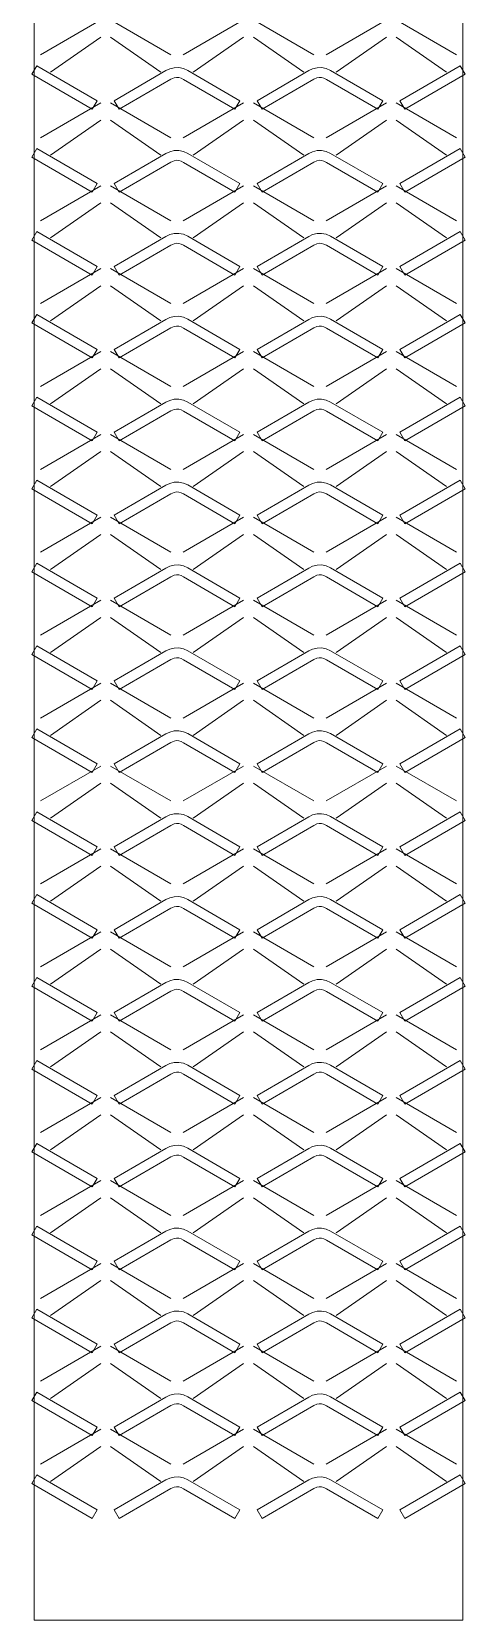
# Model space of a CAD drawing. Header units: metres. Extents: x 0 to 22, y 0 to 162.
# Drawn here: x -0.1 to 21.7, y 0 to 79.8 of the extents above; entities that cross this region are included whole.
import ezdxf

# ---------------------------------------------------------------- set-up
doc = ezdxf.new("R2010")
doc.units = ezdxf.units.M
doc.layers.add('TOP', color=1, linetype='Continuous', lineweight=0)

msp = doc.modelspace()

# ---------------------------------------------------------------- linework, layer by layer
at = {"layer": 'TOP'}
for p, q in [((0.31, 78.633), (3.34, 80.392)), ((3.84, 80.392), (6.87, 78.633)), ((7.49, 78.633), (10.52, 80.392)), ((11.02, 80.392), (14.05, 78.633)), ((14.67, 78.633), (17.7, 80.392)), ((18.2, 80.392), (21.23, 78.633)), ((0.81, 77.767), (3.34, 79.526)), ((3.84, 79.526), (6.37, 77.767)), ((7.99, 77.767), (10.52, 79.526)), ((11.02, 79.526), (13.55, 77.767)), ((15.17, 77.767), (17.7, 79.526)), ((18.2, 79.526), (20.73, 77.767)), ((-0.126, 77.661), (0.126, 78.093)), ((2.904, 75.902), (-0.126, 77.661)), ((0.126, 78.093), (3.155, 76.334)), ((4.025, 76.334), (6.622, 77.842)), ((6.873, 77.409), (4.276, 75.902)), ((6.622, 77.842), (6.815, 77.933)), ((6.815, 77.933), (7.037, 77.99)), ((7.026, 77.479), (6.873, 77.409)), ((7.15, 77.503), (7.026, 77.479)), ((7.037, 77.99), (7.266, 77.996)), ((7.266, 77.496), (7.15, 77.503)), ((7.266, 77.996), (7.496, 77.95)), ((7.383, 77.462), (7.266, 77.496)), ((7.507, 77.399), (7.383, 77.462)), ((7.496, 77.95), (7.718, 77.852)), ((7.718, 77.852), (10.335, 76.334)), ((11.205, 76.334), (13.802, 77.842)), ((14.053, 77.409), (11.456, 75.902)), ((13.802, 77.842), (13.995, 77.933)), ((13.995, 77.933), (14.217, 77.99)), ((14.206, 77.479), (14.053, 77.409)), ((14.33, 77.503), (14.206, 77.479)), ((14.217, 77.99), (14.446, 77.996)), ((14.446, 77.496), (14.33, 77.503)), ((14.446, 77.996), (14.676, 77.95)), ((14.563, 77.462), (14.446, 77.496)), ((14.687, 77.399), (14.563, 77.462)), ((14.676, 77.95), (14.898, 77.852)), ((14.898, 77.852), (17.515, 76.334)), ((18.385, 76.334), (21.414, 78.093)), ((21.666, 77.661), (18.636, 75.902)), ((21.414, 78.093), (21.666, 77.661)), ((10.084, 75.902), (7.507, 77.399)), ((17.264, 75.902), (14.687, 77.399)), ((0.31, 74.469), (3.34, 76.228)), ((3.155, 76.334), (2.904, 75.902)), ((3.84, 76.228), (6.87, 74.469)), ((4.276, 75.902), (4.025, 76.334)), ((7.49, 74.469), (10.52, 76.228)), ((10.335, 76.334), (10.084, 75.902)), ((11.02, 76.228), (14.05, 74.469)), ((11.456, 75.902), (11.205, 76.334)), ((14.67, 74.469), (17.7, 76.228)), ((17.515, 76.334), (17.264, 75.902)), ((18.2, 76.228), (21.23, 74.469)), ((18.636, 75.902), (18.385, 76.334)), ((0.81, 73.603), (3.34, 75.362)), ((3.84, 75.362), (6.37, 73.603)), ((7.99, 73.603), (10.52, 75.362)), ((11.02, 75.362), (13.55, 73.603)), ((15.17, 73.603), (17.7, 75.362)), ((18.2, 75.362), (20.73, 73.603)), ((-0.126, 73.496), (0.126, 73.929)), ((2.904, 71.737), (-0.126, 73.496)), ((0.126, 73.929), (3.155, 72.17)), ((4.025, 72.17), (6.622, 73.678)), ((6.622, 73.678), (6.815, 73.768)), ((6.815, 73.768), (7.037, 73.825)), ((7.037, 73.825), (7.266, 73.832)), ((7.266, 73.832), (7.496, 73.785)), ((7.496, 73.785), (7.718, 73.688)), ((7.718, 73.688), (10.335, 72.17)), ((11.205, 72.17), (13.802, 73.678)), ((13.802, 73.678), (13.995, 73.768)), ((13.995, 73.768), (14.217, 73.825)), ((14.217, 73.825), (14.446, 73.832)), ((14.446, 73.832), (14.676, 73.785)), ((14.676, 73.785), (14.898, 73.688)), ((14.898, 73.688), (17.515, 72.17)), ((18.385, 72.17), (21.414, 73.929)), ((21.666, 73.496), (18.636, 71.737)), ((21.414, 73.929), (21.666, 73.496)), ((6.873, 73.245), (4.276, 71.737)), ((7.026, 73.315), (6.873, 73.245)), ((7.15, 73.338), (7.026, 73.315)), ((7.266, 73.332), (7.15, 73.338)), ((7.383, 73.298), (7.266, 73.332)), ((7.507, 73.235), (7.383, 73.298)), ((10.084, 71.737), (7.507, 73.235)), ((14.053, 73.245), (11.456, 71.737)), ((14.206, 73.315), (14.053, 73.245)), ((14.33, 73.338), (14.206, 73.315)), ((14.446, 73.332), (14.33, 73.338)), ((14.563, 73.298), (14.446, 73.332)), ((14.687, 73.235), (14.563, 73.298)), ((17.264, 71.737), (14.687, 73.235)), ((0.31, 70.304), (3.34, 72.063)), ((3.155, 72.17), (2.904, 71.737)), ((3.84, 72.063), (6.87, 70.304)), ((4.276, 71.737), (4.025, 72.17)), ((7.49, 70.304), (10.52, 72.063)), ((10.335, 72.17), (10.084, 71.737)), ((11.02, 72.063), (14.05, 70.304)), ((11.456, 71.737), (11.205, 72.17)), ((14.67, 70.304), (17.7, 72.063)), ((17.515, 72.17), (17.264, 71.737)), ((18.2, 72.063), (21.23, 70.304)), ((18.636, 71.737), (18.385, 72.17)), ((0.81, 69.438), (3.34, 71.197)), ((3.84, 71.197), (6.37, 69.438)), ((7.99, 69.438), (10.52, 71.197)), ((11.02, 71.197), (13.55, 69.438)), ((15.17, 69.438), (17.7, 71.197)), ((18.2, 71.197), (20.73, 69.438)), ((-0.126, 69.332), (0.126, 69.764)), ((0.126, 69.764), (3.155, 68.005)), ((4.025, 68.005), (6.622, 69.513)), ((6.622, 69.513), (6.815, 69.604)), ((6.815, 69.604), (7.037, 69.661)), ((7.037, 69.661), (7.266, 69.667)), ((7.266, 69.667), (7.496, 69.621)), ((7.496, 69.621), (7.718, 69.524)), ((7.718, 69.524), (10.335, 68.005)), ((11.205, 68.005), (13.802, 69.513)), ((13.802, 69.513), (13.995, 69.604)), ((13.995, 69.604), (14.217, 69.661)), ((14.217, 69.661), (14.446, 69.667)), ((14.446, 69.667), (14.676, 69.621)), ((14.676, 69.621), (14.898, 69.524)), ((14.898, 69.524), (17.515, 68.005)), ((18.385, 68.005), (21.414, 69.764)), ((21.414, 69.764), (21.666, 69.332)), ((2.904, 67.573), (-0.126, 69.332)), ((6.873, 69.081), (4.276, 67.573)), ((7.026, 69.151), (6.873, 69.081)), ((7.15, 69.174), (7.026, 69.151)), ((7.266, 69.167), (7.15, 69.174)), ((7.383, 69.134), (7.266, 69.167)), ((7.507, 69.07), (7.383, 69.134)), ((10.084, 67.573), (7.507, 69.07)), ((14.053, 69.081), (11.456, 67.573)), ((14.206, 69.151), (14.053, 69.081)), ((14.33, 69.174), (14.206, 69.151)), ((14.446, 69.167), (14.33, 69.174)), ((14.563, 69.134), (14.446, 69.167)), ((14.687, 69.07), (14.563, 69.134)), ((17.264, 67.573), (14.687, 69.07)), ((21.666, 69.332), (18.636, 67.573)), ((0.31, 66.14), (3.34, 67.899)), ((3.155, 68.005), (2.904, 67.573)), ((3.84, 67.899), (6.87, 66.14)), ((4.276, 67.573), (4.025, 68.005)), ((7.49, 66.14), (10.52, 67.899)), ((10.335, 68.005), (10.084, 67.573)), ((11.02, 67.899), (14.05, 66.14)), ((11.456, 67.573), (11.205, 68.005)), ((14.67, 66.14), (17.7, 67.899)), ((17.515, 68.005), (17.264, 67.573)), ((18.2, 67.899), (21.23, 66.14)), ((18.636, 67.573), (18.385, 68.005)), ((0.81, 65.274), (3.34, 67.033)), ((3.84, 67.033), (6.37, 65.274)), ((7.99, 65.274), (10.52, 67.033)), ((11.02, 67.033), (13.55, 65.274)), ((15.17, 65.274), (17.7, 67.033)), ((18.2, 67.033), (20.73, 65.274)), ((-0.126, 65.167), (0.126, 65.6)), ((0.126, 65.6), (3.155, 63.841)), ((6.622, 65.349), (6.815, 65.44)), ((6.815, 65.44), (7.037, 65.497)), ((7.037, 65.497), (7.266, 65.503)), ((7.266, 65.503), (7.496, 65.456)), ((7.496, 65.456), (7.718, 65.359)), ((13.802, 65.349), (13.995, 65.44)), ((13.995, 65.44), (14.217, 65.497)), ((14.217, 65.497), (14.446, 65.503)), ((14.446, 65.503), (14.676, 65.456)), ((14.676, 65.456), (14.898, 65.359)), ((18.385, 63.841), (21.414, 65.6)), ((21.414, 65.6), (21.666, 65.167)), ((2.904, 63.408), (-0.126, 65.167)), ((4.025, 63.841), (6.622, 65.349)), ((6.873, 64.916), (4.276, 63.408)), ((7.026, 64.986), (6.873, 64.916)), ((7.15, 65.01), (7.026, 64.986)), ((7.266, 65.003), (7.15, 65.01)), ((7.383, 64.969), (7.266, 65.003)), ((7.507, 64.906), (7.383, 64.969)), ((10.084, 63.408), (7.507, 64.906)), ((7.718, 65.359), (10.335, 63.841)), ((11.205, 63.841), (13.802, 65.349)), ((14.053, 64.916), (11.456, 63.408)), ((14.206, 64.986), (14.053, 64.916)), ((14.33, 65.01), (14.206, 64.986)), ((14.446, 65.003), (14.33, 65.01)), ((14.563, 64.969), (14.446, 65.003)), ((14.687, 64.906), (14.563, 64.969)), ((17.264, 63.408), (14.687, 64.906)), ((14.898, 65.359), (17.515, 63.841)), ((21.666, 65.167), (18.636, 63.408)), ((3.155, 63.841), (2.904, 63.408)), ((4.276, 63.408), (4.025, 63.841)), ((10.335, 63.841), (10.084, 63.408)), ((11.456, 63.408), (11.205, 63.841)), ((17.515, 63.841), (17.264, 63.408)), ((18.636, 63.408), (18.385, 63.841)), ((0.31, 61.976), (3.34, 63.734)), ((3.84, 63.734), (6.87, 61.976)), ((7.49, 61.976), (10.52, 63.734)), ((11.02, 63.734), (14.05, 61.976)), ((14.67, 61.976), (17.7, 63.734)), ((18.2, 63.734), (21.23, 61.976)), ((0.81, 61.11), (3.34, 62.868)), ((3.84, 62.868), (6.37, 61.11)), ((7.99, 61.11), (10.52, 62.868)), ((11.02, 62.868), (13.55, 61.11)), ((15.17, 61.11), (17.7, 62.868)), ((18.2, 62.868), (20.73, 61.11)), ((-0.126, 61.003), (0.126, 61.435)), ((2.904, 59.244), (-0.126, 61.003)), ((0.126, 61.435), (3.155, 59.677)), ((4.025, 59.677), (6.622, 61.184)), ((6.873, 60.752), (4.276, 59.244)), ((6.622, 61.184), (6.815, 61.275)), ((6.815, 61.275), (7.037, 61.332)), ((7.026, 60.822), (6.873, 60.752)), ((7.15, 60.845), (7.026, 60.822)), ((7.037, 61.332), (7.266, 61.339)), ((7.266, 60.839), (7.15, 60.845)), ((7.266, 61.339), (7.496, 61.292)), ((7.383, 60.805), (7.266, 60.839)), ((7.507, 60.741), (7.383, 60.805)), ((7.496, 61.292), (7.718, 61.195)), ((10.084, 59.244), (7.507, 60.741)), ((7.718, 61.195), (10.335, 59.677)), ((11.205, 59.677), (13.802, 61.184)), ((14.053, 60.752), (11.456, 59.244)), ((13.802, 61.184), (13.995, 61.275)), ((13.995, 61.275), (14.217, 61.332)), ((14.206, 60.822), (14.053, 60.752)), ((14.33, 60.845), (14.206, 60.822)), ((14.217, 61.332), (14.446, 61.339)), ((14.446, 60.839), (14.33, 60.845)), ((14.446, 61.339), (14.676, 61.292)), ((14.563, 60.805), (14.446, 60.839)), ((14.687, 60.741), (14.563, 60.805)), ((14.676, 61.292), (14.898, 61.195)), ((17.264, 59.244), (14.687, 60.741)), ((14.898, 61.195), (17.515, 59.677)), ((18.385, 59.677), (21.414, 61.435)), ((21.666, 61.003), (18.636, 59.244)), ((21.414, 61.435), (21.666, 61.003)), ((0.31, 57.811), (3.34, 59.57)), ((3.155, 59.677), (2.904, 59.244)), ((3.84, 59.57), (6.87, 57.811)), ((4.276, 59.244), (4.025, 59.677)), ((7.49, 57.811), (10.52, 59.57)), ((10.335, 59.677), (10.084, 59.244)), ((11.02, 59.57), (14.05, 57.811)), ((11.456, 59.244), (11.205, 59.677)), ((14.67, 57.811), (17.7, 59.57)), ((17.515, 59.677), (17.264, 59.244)), ((18.2, 59.57), (21.23, 57.811)), ((18.636, 59.244), (18.385, 59.677)), ((0.81, 56.945), (3.34, 58.704)), ((3.84, 58.704), (6.37, 56.945)), ((7.99, 56.945), (10.52, 58.704)), ((11.02, 58.704), (13.55, 56.945)), ((15.17, 56.945), (17.7, 58.704)), ((18.2, 58.704), (20.73, 56.945)), ((-0.126, 56.839), (0.126, 57.271)), ((2.904, 55.08), (-0.126, 56.839)), ((0.126, 57.271), (3.155, 55.512)), ((4.025, 55.512), (6.622, 57.02)), ((6.622, 57.02), (6.815, 57.111)), ((6.815, 57.111), (7.037, 57.168)), ((7.026, 56.657), (6.873, 56.588)), ((7.15, 56.681), (7.026, 56.657)), ((7.037, 57.168), (7.266, 57.174)), ((7.266, 56.674), (7.15, 56.681)), ((7.266, 57.174), (7.496, 57.128)), ((7.383, 56.641), (7.266, 56.674)), ((7.496, 57.128), (7.718, 57.031)), ((7.718, 57.031), (10.335, 55.512)), ((11.205, 55.512), (13.802, 57.02)), ((13.802, 57.02), (13.995, 57.111)), ((13.995, 57.111), (14.217, 57.168)), ((14.206, 56.657), (14.053, 56.588)), ((14.33, 56.681), (14.206, 56.657)), ((14.217, 57.168), (14.446, 57.174)), ((14.446, 56.674), (14.33, 56.681)), ((14.446, 57.174), (14.676, 57.128)), ((14.563, 56.641), (14.446, 56.674)), ((14.676, 57.128), (14.898, 57.031)), ((14.898, 57.031), (17.515, 55.512)), ((18.385, 55.512), (21.414, 57.271)), ((21.666, 56.839), (18.636, 55.08)), ((21.414, 57.271), (21.666, 56.839)), ((6.873, 56.588), (4.276, 55.08)), ((7.507, 56.577), (7.383, 56.641)), ((10.084, 55.08), (7.507, 56.577)), ((14.053, 56.588), (11.456, 55.08)), ((14.687, 56.577), (14.563, 56.641)), ((17.264, 55.08), (14.687, 56.577)), ((0.31, 53.647), (3.34, 55.406)), ((3.155, 55.512), (2.904, 55.08)), ((3.84, 55.406), (6.87, 53.647)), ((4.276, 55.08), (4.025, 55.512)), ((7.49, 53.647), (10.52, 55.406)), ((10.335, 55.512), (10.084, 55.08)), ((11.02, 55.406), (14.05, 53.647)), ((11.456, 55.08), (11.205, 55.512)), ((14.67, 53.647), (17.7, 55.406)), ((17.515, 55.512), (17.264, 55.08)), ((18.2, 55.406), (21.23, 53.647)), ((18.636, 55.08), (18.385, 55.512)), ((0.81, 52.781), (3.34, 54.54)), ((3.84, 54.54), (6.37, 52.781)), ((7.99, 52.781), (10.52, 54.54)), ((11.02, 54.54), (13.55, 52.781)), ((15.17, 52.781), (17.7, 54.54)), ((18.2, 54.54), (20.73, 52.781)), ((-0.126, 52.674), (0.126, 53.107)), ((2.904, 50.915), (-0.126, 52.674)), ((0.126, 53.107), (3.155, 51.348)), ((4.025, 51.348), (6.622, 52.856)), ((6.622, 52.856), (6.815, 52.946)), ((6.815, 52.946), (7.037, 53.003)), ((7.037, 53.003), (7.266, 53.01)), ((7.266, 53.01), (7.496, 52.963)), ((7.496, 52.963), (7.718, 52.866)), ((7.718, 52.866), (10.335, 51.348)), ((11.205, 51.348), (13.802, 52.856)), ((13.802, 52.856), (13.995, 52.946)), ((13.995, 52.946), (14.217, 53.003)), ((14.217, 53.003), (14.446, 53.01)), ((14.446, 53.01), (14.676, 52.963)), ((14.676, 52.963), (14.898, 52.866)), ((14.898, 52.866), (17.515, 51.348)), ((18.385, 51.348), (21.414, 53.107)), ((21.666, 52.674), (18.636, 50.915)), ((21.414, 53.107), (21.666, 52.674)), ((6.873, 52.423), (4.276, 50.915)), ((7.026, 52.493), (6.873, 52.423)), ((7.15, 52.516), (7.026, 52.493)), ((7.266, 52.51), (7.15, 52.516)), ((7.383, 52.476), (7.266, 52.51)), ((7.507, 52.413), (7.383, 52.476)), ((10.084, 50.915), (7.507, 52.413)), ((14.053, 52.423), (11.456, 50.915)), ((14.206, 52.493), (14.053, 52.423)), ((14.33, 52.516), (14.206, 52.493)), ((14.446, 52.51), (14.33, 52.516)), ((14.563, 52.476), (14.446, 52.51)), ((14.687, 52.413), (14.563, 52.476)), ((17.264, 50.915), (14.687, 52.413)), ((0.31, 49.482), (3.34, 51.241)), ((3.155, 51.348), (2.904, 50.915)), ((3.84, 51.241), (6.87, 49.482)), ((4.276, 50.915), (4.025, 51.348)), ((7.49, 49.482), (10.52, 51.241)), ((10.335, 51.348), (10.084, 50.915)), ((11.02, 51.241), (14.05, 49.482)), ((11.456, 50.915), (11.205, 51.348)), ((14.67, 49.482), (17.7, 51.241)), ((17.515, 51.348), (17.264, 50.915)), ((18.2, 51.241), (21.23, 49.482)), ((18.636, 50.915), (18.385, 51.348)), ((0.81, 48.616), (3.34, 50.375)), ((3.84, 50.375), (6.37, 48.616)), ((7.99, 48.616), (10.52, 50.375)), ((11.02, 50.375), (13.55, 48.616)), ((15.17, 48.616), (17.7, 50.375)), ((18.2, 50.375), (20.73, 48.616)), ((-0.126, 48.51), (0.126, 48.942)), ((0.126, 48.942), (3.155, 47.183)), ((4.025, 47.183), (6.622, 48.691)), ((6.622, 48.691), (6.815, 48.782)), ((6.815, 48.782), (7.037, 48.839)), ((7.037, 48.839), (7.266, 48.845)), ((7.266, 48.845), (7.496, 48.799)), ((7.496, 48.799), (7.718, 48.702)), ((7.718, 48.702), (10.335, 47.183)), ((11.205, 47.183), (13.802, 48.691)), ((13.802, 48.691), (13.995, 48.782)), ((13.995, 48.782), (14.217, 48.839)), ((14.217, 48.839), (14.446, 48.845)), ((14.446, 48.845), (14.676, 48.799)), ((14.676, 48.799), (14.898, 48.702)), ((14.898, 48.702), (17.515, 47.183)), ((18.385, 47.183), (21.414, 48.942)), ((21.414, 48.942), (21.666, 48.51)), ((2.904, 46.751), (-0.126, 48.51)), ((6.873, 48.259), (4.276, 46.751)), ((7.026, 48.329), (6.873, 48.259)), ((7.15, 48.352), (7.026, 48.329)), ((7.266, 48.345), (7.15, 48.352)), ((7.383, 48.312), (7.266, 48.345)), ((7.507, 48.248), (7.383, 48.312)), ((10.084, 46.751), (7.507, 48.248)), ((14.053, 48.259), (11.456, 46.751)), ((14.206, 48.329), (14.053, 48.259)), ((14.33, 48.352), (14.206, 48.329)), ((14.446, 48.345), (14.33, 48.352)), ((14.563, 48.312), (14.446, 48.345)), ((14.687, 48.248), (14.563, 48.312)), ((17.264, 46.751), (14.687, 48.248)), ((21.666, 48.51), (18.636, 46.751)), ((3.155, 47.183), (2.904, 46.751)), ((4.276, 46.751), (4.025, 47.183)), ((10.335, 47.183), (10.084, 46.751)), ((11.456, 46.751), (11.205, 47.183)), ((17.515, 47.183), (17.264, 46.751)), ((18.636, 46.751), (18.385, 47.183)), ((0.31, 45.318), (3.34, 47.077)), ((3.84, 47.077), (6.87, 45.318)), ((7.49, 45.318), (10.52, 47.077)), ((11.02, 47.077), (14.05, 45.318)), ((14.67, 45.318), (17.7, 47.077)), ((18.2, 47.077), (21.23, 45.318)), ((0.81, 44.452), (3.34, 46.211)), ((3.84, 46.211), (6.37, 44.452)), ((7.99, 44.452), (10.52, 46.211)), ((11.02, 46.211), (13.55, 44.452)), ((15.17, 44.452), (17.7, 46.211)), ((18.2, 46.211), (20.73, 44.452)), ((-0.126, 44.345), (0.126, 44.778)), ((0.126, 44.778), (3.155, 43.019)), ((18.385, 43.019), (21.414, 44.778)), ((21.414, 44.778), (21.666, 44.345)), ((2.904, 42.587), (-0.126, 44.345)), ((4.025, 43.019), (6.622, 44.527)), ((6.873, 44.094), (4.276, 42.587)), ((6.622, 44.527), (6.815, 44.618)), ((6.815, 44.618), (7.037, 44.675)), ((7.026, 44.164), (6.873, 44.094)), ((7.15, 44.188), (7.026, 44.164)), ((7.037, 44.675), (7.266, 44.681)), ((7.266, 44.181), (7.15, 44.188)), ((7.266, 44.681), (7.496, 44.634)), ((7.383, 44.147), (7.266, 44.181)), ((7.507, 44.084), (7.383, 44.147)), ((7.496, 44.634), (7.718, 44.537)), ((10.084, 42.587), (7.507, 44.084)), ((7.718, 44.537), (10.335, 43.019)), ((11.205, 43.019), (13.802, 44.527)), ((14.053, 44.094), (11.456, 42.587)), ((13.802, 44.527), (13.995, 44.618)), ((13.995, 44.618), (14.217, 44.675)), ((14.206, 44.164), (14.053, 44.094)), ((14.33, 44.188), (14.206, 44.164)), ((14.217, 44.675), (14.446, 44.681)), ((14.446, 44.181), (14.33, 44.188)), ((14.446, 44.681), (14.676, 44.634)), ((14.563, 44.147), (14.446, 44.181)), ((14.687, 44.084), (14.563, 44.147)), ((14.676, 44.634), (14.898, 44.537)), ((17.264, 42.587), (14.687, 44.084)), ((14.898, 44.537), (17.515, 43.019)), ((21.666, 44.345), (18.636, 42.587)), ((0.31, 41.154), (3.34, 42.912)), ((3.155, 43.019), (2.904, 42.587)), ((3.84, 42.912), (6.87, 41.154)), ((4.276, 42.587), (4.025, 43.019)), ((7.49, 41.154), (10.52, 42.912)), ((10.335, 43.019), (10.084, 42.587)), ((11.02, 42.912), (14.05, 41.154)), ((11.456, 42.587), (11.205, 43.019)), ((14.67, 41.154), (17.7, 42.912)), ((17.515, 43.019), (17.264, 42.587)), ((18.2, 42.912), (21.23, 41.154)), ((18.636, 42.587), (18.385, 43.019)), ((0.81, 40.288), (3.34, 42.046)), ((3.84, 42.046), (6.37, 40.288)), ((7.99, 40.288), (10.52, 42.046)), ((11.02, 42.046), (13.55, 40.288)), ((15.17, 40.288), (17.7, 42.046)), ((18.2, 42.046), (20.73, 40.288)), ((-0.126, 40.181), (0.126, 40.613)), ((2.904, 38.422), (-0.126, 40.181)), ((0.126, 40.613), (3.155, 38.855)), ((4.025, 38.855), (6.622, 40.362)), ((6.873, 39.93), (4.276, 38.422)), ((6.622, 40.362), (6.815, 40.453)), ((6.815, 40.453), (7.037, 40.51)), ((7.026, 40), (6.873, 39.93)), ((7.15, 40.023), (7.026, 40)), ((7.037, 40.51), (7.266, 40.517)), ((7.266, 40.017), (7.15, 40.023)), ((7.266, 40.517), (7.496, 40.47)), ((7.383, 39.983), (7.266, 40.017)), ((7.507, 39.92), (7.383, 39.983)), ((7.496, 40.47), (7.718, 40.373)), ((10.084, 38.422), (7.507, 39.92)), ((7.718, 40.373), (10.335, 38.855)), ((11.205, 38.855), (13.802, 40.362)), ((14.053, 39.93), (11.456, 38.422)), ((13.802, 40.362), (13.995, 40.453)), ((13.995, 40.453), (14.217, 40.51)), ((14.206, 40), (14.053, 39.93)), ((14.33, 40.023), (14.206, 40)), ((14.217, 40.51), (14.446, 40.517)), ((14.446, 40.017), (14.33, 40.023)), ((14.446, 40.517), (14.676, 40.47)), ((14.563, 39.983), (14.446, 40.017)), ((14.687, 39.92), (14.563, 39.983)), ((14.676, 40.47), (14.898, 40.373)), ((17.264, 38.422), (14.687, 39.92)), ((14.898, 40.373), (17.515, 38.855)), ((18.385, 38.855), (21.414, 40.613)), ((21.666, 40.181), (18.636, 38.422)), ((21.414, 40.613), (21.666, 40.181)), ((0.31, 36.989), (3.34, 38.748)), ((3.155, 38.855), (2.904, 38.422)), ((3.84, 38.748), (6.87, 36.989)), ((4.276, 38.422), (4.025, 38.855)), ((7.49, 36.989), (10.52, 38.748)), ((10.335, 38.855), (10.084, 38.422)), ((11.02, 38.748), (14.05, 36.989)), ((11.456, 38.422), (11.205, 38.855)), ((14.67, 36.989), (17.7, 38.748)), ((17.515, 38.855), (17.264, 38.422)), ((18.2, 38.748), (21.23, 36.989)), ((18.636, 38.422), (18.385, 38.855)), ((0.81, 36.123), (3.34, 37.882)), ((3.84, 37.882), (6.37, 36.123)), ((7.99, 36.123), (10.52, 37.882)), ((11.02, 37.882), (13.55, 36.123)), ((15.17, 36.123), (17.7, 37.882)), ((18.2, 37.882), (20.73, 36.123)), ((-0.126, 36.017), (0.126, 36.449)), ((2.904, 34.258), (-0.126, 36.017)), ((0.126, 36.449), (3.155, 34.69)), ((4.025, 34.69), (6.622, 36.198)), ((6.622, 36.198), (6.815, 36.289)), ((6.815, 36.289), (7.037, 36.346)), ((7.037, 36.346), (7.266, 36.352)), ((7.266, 36.352), (7.496, 36.306)), ((7.496, 36.306), (7.718, 36.209)), ((7.718, 36.209), (10.335, 34.69)), ((11.205, 34.69), (13.802, 36.198)), ((13.802, 36.198), (13.995, 36.289)), ((13.995, 36.289), (14.217, 36.346)), ((14.217, 36.346), (14.446, 36.352)), ((14.446, 36.352), (14.676, 36.306)), ((14.676, 36.306), (14.898, 36.209)), ((14.898, 36.209), (17.515, 34.69)), ((18.385, 34.69), (21.414, 36.449)), ((21.666, 36.017), (18.636, 34.258)), ((21.414, 36.449), (21.666, 36.017)), ((6.873, 35.766), (4.276, 34.258)), ((7.026, 35.835), (6.873, 35.766)), ((7.15, 35.859), (7.026, 35.835)), ((7.266, 35.852), (7.15, 35.859)), ((7.383, 35.819), (7.266, 35.852)), ((7.507, 35.755), (7.383, 35.819)), ((10.084, 34.258), (7.507, 35.755)), ((14.053, 35.766), (11.456, 34.258)), ((14.206, 35.835), (14.053, 35.766)), ((14.33, 35.859), (14.206, 35.835)), ((14.446, 35.852), (14.33, 35.859)), ((14.563, 35.819), (14.446, 35.852)), ((14.687, 35.755), (14.563, 35.819)), ((17.264, 34.258), (14.687, 35.755)), ((0.31, 32.825), (3.34, 34.584)), ((3.155, 34.69), (2.904, 34.258)), ((3.84, 34.584), (6.87, 32.825)), ((4.276, 34.258), (4.025, 34.69)), ((7.49, 32.825), (10.52, 34.584)), ((10.335, 34.69), (10.084, 34.258)), ((11.02, 34.584), (14.05, 32.825)), ((11.456, 34.258), (11.205, 34.69)), ((14.67, 32.825), (17.7, 34.584)), ((17.515, 34.69), (17.264, 34.258)), ((18.2, 34.584), (21.23, 32.825)), ((18.636, 34.258), (18.385, 34.69)), ((0.81, 31.959), (3.34, 33.718)), ((3.84, 33.718), (6.37, 31.959)), ((7.99, 31.959), (10.52, 33.718)), ((11.02, 33.718), (13.55, 31.959)), ((15.17, 31.959), (17.7, 33.718)), ((18.2, 33.718), (20.73, 31.959)), ((-0.126, 31.852), (0.126, 32.285)), ((0.126, 32.285), (3.155, 30.526)), ((4.025, 30.526), (6.622, 32.034)), ((6.622, 32.034), (6.815, 32.125)), ((6.815, 32.125), (7.037, 32.181)), ((7.037, 32.181), (7.266, 32.188)), ((7.266, 32.188), (7.496, 32.141)), ((7.496, 32.141), (7.718, 32.044)), ((7.718, 32.044), (10.335, 30.526)), ((11.205, 30.526), (13.802, 32.034)), ((13.802, 32.034), (13.995, 32.125)), ((13.995, 32.125), (14.217, 32.181)), ((14.217, 32.181), (14.446, 32.188)), ((14.446, 32.188), (14.676, 32.141)), ((14.676, 32.141), (14.898, 32.044)), ((14.898, 32.044), (17.515, 30.526)), ((18.385, 30.526), (21.414, 32.285)), ((21.414, 32.285), (21.666, 31.852)), ((2.904, 30.093), (-0.126, 31.852)), ((6.873, 31.601), (4.276, 30.093)), ((7.026, 31.671), (6.873, 31.601)), ((7.15, 31.694), (7.026, 31.671)), ((7.266, 31.688), (7.15, 31.694)), ((7.383, 31.654), (7.266, 31.688)), ((7.507, 31.591), (7.383, 31.654)), ((10.084, 30.093), (7.507, 31.591)), ((14.053, 31.601), (11.456, 30.093)), ((14.206, 31.671), (14.053, 31.601)), ((14.33, 31.694), (14.206, 31.671)), ((14.446, 31.688), (14.33, 31.694)), ((14.563, 31.654), (14.446, 31.688)), ((14.687, 31.591), (14.563, 31.654)), ((17.264, 30.093), (14.687, 31.591)), ((21.666, 31.852), (18.636, 30.093)), ((0.31, 28.66), (3.34, 30.419)), ((3.155, 30.526), (2.904, 30.093)), ((3.84, 30.419), (6.87, 28.66)), ((4.276, 30.093), (4.025, 30.526)), ((7.49, 28.66), (10.52, 30.419)), ((10.335, 30.526), (10.084, 30.093)), ((11.02, 30.419), (14.05, 28.66)), ((11.456, 30.093), (11.205, 30.526)), ((14.67, 28.66), (17.7, 30.419)), ((17.515, 30.526), (17.264, 30.093)), ((18.2, 30.419), (21.23, 28.66)), ((18.636, 30.093), (18.385, 30.526)), ((0.81, 27.794), (3.34, 29.553)), ((3.84, 29.553), (6.37, 27.794)), ((7.99, 27.794), (10.52, 29.553)), ((11.02, 29.553), (13.55, 27.794)), ((15.17, 27.794), (17.7, 29.553)), ((18.2, 29.553), (20.73, 27.794)), ((-0.126, 27.688), (0.126, 28.12)), ((0.126, 28.12), (3.155, 26.361)), ((6.622, 27.869), (6.815, 27.96)), ((6.815, 27.96), (7.037, 28.017)), ((7.037, 28.017), (7.266, 28.024)), ((7.266, 28.024), (7.496, 27.977)), ((7.496, 27.977), (7.718, 27.88)), ((13.802, 27.869), (13.995, 27.96)), ((13.995, 27.96), (14.217, 28.017)), ((14.217, 28.017), (14.446, 28.024)), ((14.446, 28.024), (14.676, 27.977)), ((14.676, 27.977), (14.898, 27.88)), ((18.385, 26.361), (21.414, 28.12)), ((21.414, 28.12), (21.666, 27.688)), ((2.904, 25.929), (-0.126, 27.688)), ((4.025, 26.361), (6.622, 27.869)), ((6.873, 27.437), (4.276, 25.929)), ((7.026, 27.507), (6.873, 27.437)), ((7.15, 27.53), (7.026, 27.507)), ((7.266, 27.524), (7.15, 27.53)), ((7.383, 27.49), (7.266, 27.524)), ((7.507, 27.426), (7.383, 27.49)), ((10.084, 25.929), (7.507, 27.426)), ((7.718, 27.88), (10.335, 26.361)), ((11.205, 26.361), (13.802, 27.869)), ((14.053, 27.437), (11.456, 25.929)), ((14.206, 27.507), (14.053, 27.437)), ((14.33, 27.53), (14.206, 27.507)), ((14.446, 27.524), (14.33, 27.53)), ((14.563, 27.49), (14.446, 27.524)), ((14.687, 27.426), (14.563, 27.49)), ((17.264, 25.929), (14.687, 27.426)), ((14.898, 27.88), (17.515, 26.361)), ((21.666, 27.688), (18.636, 25.929)), ((3.155, 26.361), (2.904, 25.929)), ((4.276, 25.929), (4.025, 26.361)), ((10.335, 26.361), (10.084, 25.929)), ((11.456, 25.929), (11.205, 26.361)), ((17.515, 26.361), (17.264, 25.929)), ((18.636, 25.929), (18.385, 26.361)), ((0.31, 24.496), (3.34, 26.255)), ((3.84, 26.255), (6.87, 24.496)), ((7.49, 24.496), (10.52, 26.255)), ((11.02, 26.255), (14.05, 24.496)), ((14.67, 24.496), (17.7, 26.255)), ((18.2, 26.255), (21.23, 24.496)), ((0.81, 23.63), (3.34, 25.389)), ((3.84, 25.389), (6.37, 23.63)), ((7.99, 23.63), (10.52, 25.389)), ((11.02, 25.389), (13.55, 23.63)), ((15.17, 23.63), (17.7, 25.389)), ((18.2, 25.389), (20.73, 23.63)), ((-0.126, 23.524), (0.126, 23.956)), ((0.126, 23.956), (3.155, 22.197)), ((18.385, 22.197), (21.414, 23.956)), ((21.414, 23.956), (21.666, 23.524)), ((2.904, 21.765), (-0.126, 23.524)), ((4.025, 22.197), (6.622, 23.705)), ((6.873, 23.272), (4.276, 21.765)), ((6.622, 23.705), (6.815, 23.796)), ((6.815, 23.796), (7.037, 23.853)), ((7.026, 23.342), (6.873, 23.272)), ((7.15, 23.366), (7.026, 23.342)), ((7.037, 23.853), (7.266, 23.859)), ((7.266, 23.359), (7.15, 23.366)), ((7.266, 23.859), (7.496, 23.813)), ((7.383, 23.326), (7.266, 23.359)), ((7.507, 23.262), (7.383, 23.326)), ((7.496, 23.813), (7.718, 23.715)), ((10.084, 21.765), (7.507, 23.262)), ((7.718, 23.715), (10.335, 22.197)), ((11.205, 22.197), (13.802, 23.705)), ((14.053, 23.272), (11.456, 21.765)), ((13.802, 23.705), (13.995, 23.796)), ((13.995, 23.796), (14.217, 23.853)), ((14.206, 23.342), (14.053, 23.272)), ((14.33, 23.366), (14.206, 23.342)), ((14.217, 23.853), (14.446, 23.859)), ((14.446, 23.359), (14.33, 23.366)), ((14.446, 23.859), (14.676, 23.813)), ((14.563, 23.326), (14.446, 23.359)), ((14.687, 23.262), (14.563, 23.326)), ((14.676, 23.813), (14.898, 23.715)), ((17.264, 21.765), (14.687, 23.262)), ((14.898, 23.715), (17.515, 22.197)), ((21.666, 23.524), (18.636, 21.765)), ((0.31, 20.332), (3.34, 22.091)), ((3.155, 22.197), (2.904, 21.765)), ((3.84, 22.091), (6.87, 20.332)), ((4.276, 21.765), (4.025, 22.197)), ((7.49, 20.332), (10.52, 22.091)), ((10.335, 22.197), (10.084, 21.765)), ((11.02, 22.091), (14.05, 20.332)), ((11.456, 21.765), (11.205, 22.197)), ((14.67, 20.332), (17.7, 22.091)), ((17.515, 22.197), (17.264, 21.765)), ((18.2, 22.091), (21.23, 20.332)), ((18.636, 21.765), (18.385, 22.197)), ((0.81, 19.466), (3.34, 21.225)), ((3.84, 21.225), (6.37, 19.466)), ((7.99, 19.466), (10.52, 21.225)), ((11.02, 21.225), (13.55, 19.466)), ((15.17, 19.466), (17.7, 21.225)), ((18.2, 21.225), (20.73, 19.466)), ((-0.126, 19.359), (0.126, 19.792)), ((2.904, 17.6), (-0.126, 19.359)), ((0.126, 19.792), (3.155, 18.033)), ((4.025, 18.033), (6.622, 19.541)), ((6.622, 19.541), (6.815, 19.631)), ((6.815, 19.631), (7.037, 19.688)), ((7.026, 19.178), (6.873, 19.108)), ((7.15, 19.201), (7.026, 19.178)), ((7.037, 19.688), (7.266, 19.695)), ((7.266, 19.195), (7.15, 19.201)), ((7.266, 19.695), (7.496, 19.648)), ((7.383, 19.161), (7.266, 19.195)), ((7.507, 19.098), (7.383, 19.161)), ((7.496, 19.648), (7.718, 19.551)), ((7.718, 19.551), (10.335, 18.033)), ((11.205, 18.033), (13.802, 19.541)), ((13.802, 19.541), (13.995, 19.631)), ((13.995, 19.631), (14.217, 19.688)), ((14.206, 19.178), (14.053, 19.108)), ((14.33, 19.201), (14.206, 19.178)), ((14.217, 19.688), (14.446, 19.695)), ((14.446, 19.195), (14.33, 19.201)), ((14.446, 19.695), (14.676, 19.648)), ((14.563, 19.161), (14.446, 19.195)), ((14.687, 19.098), (14.563, 19.161)), ((14.676, 19.648), (14.898, 19.551)), ((14.898, 19.551), (17.515, 18.033)), ((18.385, 18.033), (21.414, 19.792)), ((21.666, 19.359), (18.636, 17.6)), ((21.414, 19.792), (21.666, 19.359)), ((6.873, 19.108), (4.276, 17.6)), ((10.084, 17.6), (7.507, 19.098)), ((14.053, 19.108), (11.456, 17.6)), ((17.264, 17.6), (14.687, 19.098)), ((0.31, 16.167), (3.34, 17.926)), ((3.155, 18.033), (2.904, 17.6)), ((3.84, 17.926), (6.87, 16.167)), ((4.276, 17.6), (4.025, 18.033)), ((7.49, 16.167), (10.52, 17.926)), ((10.335, 18.033), (10.084, 17.6)), ((11.02, 17.926), (14.05, 16.167)), ((11.456, 17.6), (11.205, 18.033)), ((14.67, 16.167), (17.7, 17.926)), ((17.515, 18.033), (17.264, 17.6)), ((18.2, 17.926), (21.23, 16.167)), ((18.636, 17.6), (18.385, 18.033)), ((0.81, 15.301), (3.34, 17.06)), ((3.84, 17.06), (6.37, 15.301)), ((7.99, 15.301), (10.52, 17.06)), ((11.02, 17.06), (13.55, 15.301)), ((15.17, 15.301), (17.7, 17.06)), ((18.2, 17.06), (20.73, 15.301)), ((-0.126, 15.195), (0.126, 15.627)), ((2.904, 13.436), (-0.126, 15.195)), ((0.126, 15.627), (3.155, 13.868)), ((4.025, 13.868), (6.622, 15.376)), ((6.622, 15.376), (6.815, 15.467)), ((6.815, 15.467), (7.037, 15.524)), ((7.037, 15.524), (7.266, 15.53)), ((7.266, 15.53), (7.496, 15.484)), ((7.496, 15.484), (7.718, 15.387)), ((7.718, 15.387), (10.335, 13.868)), ((11.205, 13.868), (13.802, 15.376)), ((13.802, 15.376), (13.995, 15.467)), ((13.995, 15.467), (14.217, 15.524)), ((14.217, 15.524), (14.446, 15.53)), ((14.446, 15.53), (14.676, 15.484)), ((14.676, 15.484), (14.898, 15.387)), ((14.898, 15.387), (17.515, 13.868)), ((18.385, 13.868), (21.414, 15.627)), ((21.666, 15.195), (18.636, 13.436)), ((21.414, 15.627), (21.666, 15.195)), ((6.873, 14.944), (4.276, 13.436)), ((7.026, 15.014), (6.873, 14.944)), ((7.15, 15.037), (7.026, 15.014)), ((7.266, 15.03), (7.15, 15.037)), ((7.383, 14.997), (7.266, 15.03)), ((7.507, 14.933), (7.383, 14.997)), ((10.084, 13.436), (7.507, 14.933)), ((14.053, 14.944), (11.456, 13.436)), ((14.206, 15.014), (14.053, 14.944)), ((14.33, 15.037), (14.206, 15.014)), ((14.446, 15.03), (14.33, 15.037)), ((14.563, 14.997), (14.446, 15.03)), ((14.687, 14.933), (14.563, 14.997)), ((17.264, 13.436), (14.687, 14.933)), ((0.31, 12.003), (3.34, 13.762)), ((3.155, 13.868), (2.904, 13.436)), ((3.84, 13.762), (6.87, 12.003)), ((4.276, 13.436), (4.025, 13.868)), ((7.49, 12.003), (10.52, 13.762)), ((10.335, 13.868), (10.084, 13.436)), ((11.02, 13.762), (14.05, 12.003)), ((11.456, 13.436), (11.205, 13.868)), ((14.67, 12.003), (17.7, 13.762)), ((17.515, 13.868), (17.264, 13.436)), ((18.2, 13.762), (21.23, 12.003)), ((18.636, 13.436), (18.385, 13.868)), ((0.81, 11.137), (3.34, 12.896)), ((3.84, 12.896), (6.37, 11.137)), ((7.99, 11.137), (10.52, 12.896)), ((11.02, 12.896), (13.55, 11.137)), ((15.17, 11.137), (17.7, 12.896)), ((18.2, 12.896), (20.73, 11.137)), ((-0.126, 11.03), (0.126, 11.463)), ((0.126, 11.463), (3.155, 9.704)), ((4.025, 9.704), (6.622, 11.212)), ((6.622, 11.212), (6.815, 11.303)), ((6.815, 11.303), (7.037, 11.36)), ((7.037, 11.36), (7.266, 11.366)), ((7.266, 11.366), (7.496, 11.319)), ((7.496, 11.319), (7.718, 11.222)), ((7.718, 11.222), (10.335, 9.704)), ((11.205, 9.704), (13.802, 11.212)), ((13.802, 11.212), (13.995, 11.303)), ((13.995, 11.303), (14.217, 11.36)), ((14.217, 11.36), (14.446, 11.366)), ((14.446, 11.366), (14.676, 11.319)), ((14.676, 11.319), (14.898, 11.222)), ((14.898, 11.222), (17.515, 9.704)), ((18.385, 9.704), (21.414, 11.463)), ((21.414, 11.463), (21.666, 11.03)), ((2.904, 9.272), (-0.126, 11.03)), ((6.873, 10.779), (4.276, 9.272)), ((7.026, 10.849), (6.873, 10.779)), ((7.15, 10.873), (7.026, 10.849)), ((7.266, 10.866), (7.15, 10.873)), ((7.383, 10.832), (7.266, 10.866)), ((7.507, 10.769), (7.383, 10.832)), ((10.084, 9.272), (7.507, 10.769)), ((14.053, 10.779), (11.456, 9.272)), ((14.206, 10.849), (14.053, 10.779)), ((14.33, 10.873), (14.206, 10.849)), ((14.446, 10.866), (14.33, 10.873)), ((14.563, 10.832), (14.446, 10.866)), ((14.687, 10.769), (14.563, 10.832)), ((17.264, 9.272), (14.687, 10.769)), ((21.666, 11.03), (18.636, 9.272)), ((0.31, 7.839), (3.34, 9.597)), ((3.155, 9.704), (2.904, 9.272)), ((3.84, 9.597), (6.87, 7.839)), ((4.276, 9.272), (4.025, 9.704)), ((7.49, 7.839), (10.52, 9.597)), ((10.335, 9.704), (10.084, 9.272)), ((11.02, 9.597), (14.05, 7.839)), ((11.456, 9.272), (11.205, 9.704)), ((14.67, 7.839), (17.7, 9.597)), ((17.515, 9.704), (17.264, 9.272)), ((18.2, 9.597), (21.23, 7.839)), ((18.636, 9.272), (18.385, 9.704)), ((0.81, 6.973), (3.34, 8.731)), ((3.84, 8.731), (6.37, 6.973)), ((7.99, 6.973), (10.52, 8.731)), ((11.02, 8.731), (13.55, 6.973)), ((15.17, 6.973), (17.7, 8.731)), ((18.2, 8.731), (20.73, 6.973)), ((-0.126, 6.866), (0.126, 7.298)), ((0.126, 7.298), (3.155, 5.54)), ((6.815, 7.138), (7.037, 7.195)), ((7.037, 7.195), (7.266, 7.202)), ((7.266, 7.202), (7.496, 7.155)), ((13.995, 7.138), (14.217, 7.195)), ((14.217, 7.195), (14.446, 7.202)), ((14.446, 7.202), (14.676, 7.155)), ((18.385, 5.54), (21.414, 7.298)), ((21.414, 7.298), (21.666, 6.866)), ((2.904, 5.107), (-0.126, 6.866)), ((4.025, 5.54), (6.622, 7.047)), ((6.873, 6.615), (4.276, 5.107)), ((6.622, 7.047), (6.815, 7.138)), ((7.026, 6.685), (6.873, 6.615)), ((7.15, 6.708), (7.026, 6.685)), ((7.266, 6.702), (7.15, 6.708)), ((7.383, 6.668), (7.266, 6.702)), ((7.507, 6.604), (7.383, 6.668)), ((7.496, 7.155), (7.718, 7.058)), ((10.084, 5.107), (7.507, 6.604)), ((7.718, 7.058), (10.335, 5.54)), ((11.205, 5.54), (13.802, 7.047)), ((14.053, 6.615), (11.456, 5.107)), ((13.802, 7.047), (13.995, 7.138)), ((14.206, 6.685), (14.053, 6.615)), ((14.33, 6.708), (14.206, 6.685)), ((14.446, 6.702), (14.33, 6.708)), ((14.563, 6.668), (14.446, 6.702)), ((14.687, 6.604), (14.563, 6.668)), ((14.676, 7.155), (14.898, 7.058)), ((17.264, 5.107), (14.687, 6.604)), ((14.898, 7.058), (17.515, 5.54)), ((21.666, 6.866), (18.636, 5.107)), ((3.155, 5.54), (2.904, 5.107)), ((4.276, 5.107), (4.025, 5.54)), ((10.335, 5.54), (10.084, 5.107)), ((11.456, 5.107), (11.205, 5.54)), ((17.515, 5.54), (17.264, 5.107)), ((18.636, 5.107), (18.385, 5.54))]:
    msp.add_line(p, q, dxfattribs=at)
msp.add_lwpolyline([(0, 0), (0, 162), (21.54, 162), (21.54, 0)], close=True, dxfattribs=at)

doc.saveas('drawing.dxf')
